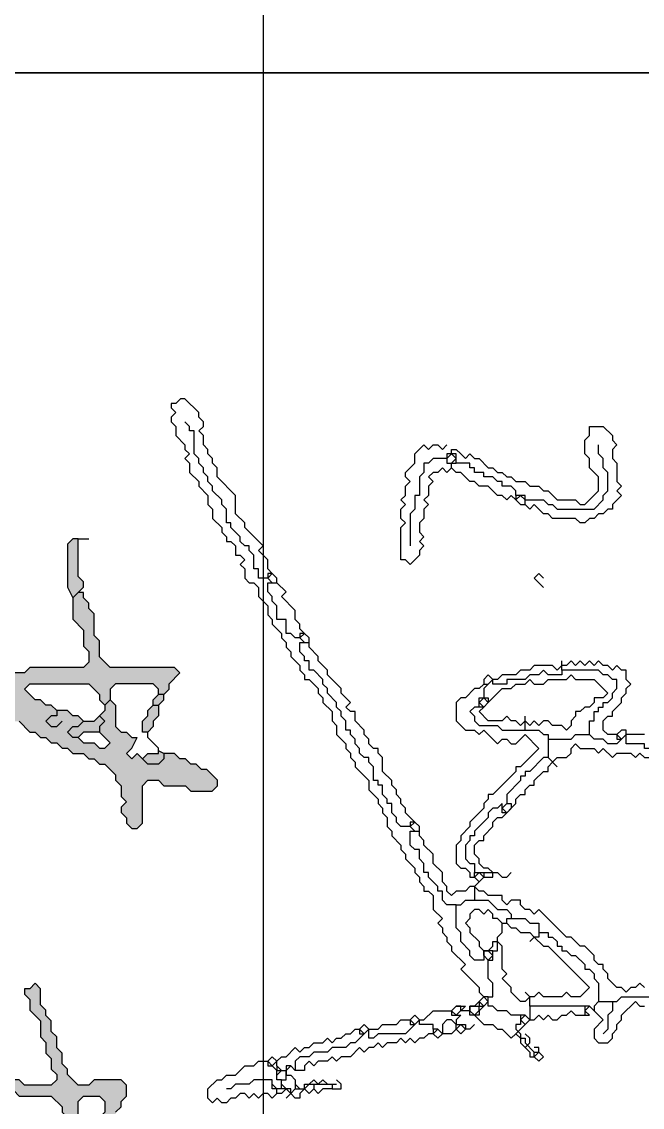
# Model space of a CAD drawing. Header units: millimetres. Extents: x 434053 to 1059003, y -2417481 to 936527.
# Drawn here: x 538970 to 539320, y -1956154 to -1955542 of the extents above; entities that cross this region are included whole.
import ezdxf

# ---------------------------------------------------------------- set-up
doc = ezdxf.new("R2010")
doc.units = ezdxf.units.MM
doc.header["$LTSCALE"] = 1000
doc.header["$MEASUREMENT"] = 0
for name, color, linetype in [('TITLIN', 7, 'Continuous'), ('图框层', 3, 'Continuous'), ('电子签名', 6, 'Continuous')]:
    doc.layers.add(name, color=color, linetype=linetype)

# ---------------------------------------------------------------- blocks, each defined once
blk = doc.blocks.new('zhauau')
for points in [[(-73507.25, -94051.93), (-73499.48, -94044.15), (-73491.7, -94051.93), (-73483.93, -94051.93), (-73480.04, -94048.04), (-73480.04, -94040.26), (-73483.93, -94036.38), (-73487.81, -94036.38), (-73491.7, -94032.49), (-73495.59, -94032.49), (-73499.48, -94028.6), (-73503.37, -94028.6), (-73515.03, -94016.94), (-73511.14, -94013.05), (-73511.14, -94009.16)], [(-73740.53, -94009.16), (-73740.53, -94024.71)], [(-73526.69, -94009.16), (-73530.58, -94013.05), (-73526.69, -94016.94), (-73526.69, -94020.82), (-73522.81, -94024.71), (-73526.69, -94028.6), (-73526.69, -94032.49), (-73534.47, -94040.26), (-73538.36, -94040.26), (-73542.25, -94044.15), (-73546.13, -94044.15), (-73546.13, -94048.04), (-73550.02, -94051.93), (-73553.91, -94051.93), (-73561.69, -94059.7), (-73561.69, -94063.59), (-73569.46, -94071.37), (-73569.46, -94075.26), (-73592.79, -94098.58), (-73588.9, -94102.47), (-73592.79, -94106.36), (-73592.79, -94110.25), (-73596.68, -94114.14), (-73600.57, -94114.14), (-73600.57, -94121.91), (-73596.68, -94125.8), (-73600.57, -94129.69), (-73604.45, -94129.69), (-73604.45, -94141.35), (-73608.34, -94145.24), (-73608.34, -94149.13), (-73612.23, -94153.02)], [(-73515.03, -94036.38), (-73515.03, -94032.49), (-73518.92, -94028.6), (-73518.92, -93954.73), (-73522.81, -93950.84)], [(-73732.76, -93981.94), (-73732.76, -93997.5), (-73728.87, -94001.38), (-73728.87, -94009.16), (-73732.76, -94009.16), (-73732.76, -94024.71), (-73736.65, -94024.71)], [(-73717.21, -94086.92), (-73721.09, -94083.03), (-73721.09, -94075.26), (-73724.98, -94071.37), (-73728.87, -94071.37), (-73732.76, -94067.48), (-73728.87, -94063.59), (-73728.87, -94051.93), (-73724.98, -94048.04), (-73728.87, -94044.15), (-73721.09, -94036.38), (-73724.98, -94032.49), (-73724.98, -94020.82), (-73721.09, -94016.94), (-73724.98, -94013.05), (-73721.09, -94009.16), (-73721.09, -93993.61), (-73724.98, -93989.72), (-73724.98, -93985.83), (-73721.09, -93981.94)], [(-73740.53, -94032.49), (-73740.53, -94040.26), (-73744.42, -94044.15), (-73752.2, -94044.15), (-73756.09, -94040.26), (-73756.09, -94036.38), (-73759.97, -94036.38), (-73767.75, -94028.6), (-73771.64, -94028.6), (-73775.53, -94024.71), (-73779.41, -94024.71), (-73783.3, -94020.82), (-73787.19, -94024.71), (-73794.97, -94024.71), (-73794.97, -94028.6), (-73798.85, -94032.49), (-73794.97, -94036.38), (-73798.85, -94040.26), (-73798.85, -94044.15), (-73802.74, -94048.04), (-73798.85, -94051.93), (-73802.74, -94055.82), (-73798.85, -94059.7), (-73802.74, -94063.59), (-73798.85, -94067.48), (-73802.74, -94071.37), (-73798.85, -94075.26), (-73798.85, -94079.14), (-73794.97, -94083.03), (-73798.85, -94086.92), (-73798.85, -94102.47), (-73794.97, -94106.36), (-73794.97, -94114.14), (-73791.08, -94118.02), (-73791.08, -94129.69), (-73787.19, -94133.58), (-73787.19, -94137.46)], [(-73977.7, -94164.68), (-73973.81, -94160.79), (-73977.7, -94156.9), (-73973.81, -94153.02), (-73973.81, -94149.13), (-73966.04, -94141.35), (-73966.04, -94137.46), (-73962.15, -94133.58), (-73962.15, -94129.69), (-73958.26, -94125.8), (-73958.26, -94121.91), (-73954.37, -94118.02), (-73954.37, -94110.25), (-73950.49, -94106.36), (-73950.49, -94098.58), (-73946.6, -94094.7), (-73946.6, -94090.81), (-73938.82, -94083.03), (-73938.82, -94067.48), (-73934.93, -94063.59), (-73934.93, -94059.7), (-73946.6, -94048.04), (-73958.26, -94048.04), (-73966.04, -94055.82), (-73973.81, -94055.82), (-73977.7, -94059.7), (-73989.37, -94059.7), (-73993.25, -94055.82), (-74001.03, -94055.82), (-74001.03, -94044.15), (-73993.25, -94036.38), (-73989.37, -94036.38), (-73985.48, -94032.49), (-73981.59, -94036.38), (-73973.81, -94036.38), (-73969.93, -94032.49), (-73954.37, -94032.49), (-73950.49, -94028.6), (-73946.6, -94032.49), (-73942.71, -94028.6), (-73934.93, -94036.38), (-73931.05, -94036.38), (-73931.05, -94040.26), (-73927.16, -94044.15), (-73927.16, -94048.04), (-73923.27, -94051.93), (-73923.27, -94055.82), (-73919.38, -94059.7), (-73919.38, -94063.59), (-73923.27, -94067.48), (-73923.27, -94086.92), (-73927.16, -94090.81), (-73927.16, -94094.7), (-73934.93, -94102.47), (-73931.05, -94106.36), (-73934.93, -94110.25)], [(-73736.65, -94024.71), (-73744.42, -94024.71), (-73744.42, -94028.6), (-73740.53, -94032.49), (-73736.65, -94032.49)], [(-73740.53, -94024.71), (-73744.42, -94024.71), (-73744.42, -94028.6), (-73740.53, -94032.49)], [(-73740.53, -94032.49), (-73736.65, -94028.6), (-73740.53, -94024.71)], [(-73736.65, -94032.49), (-73736.65, -94028.6), (-73732.76, -94032.49), (-73732.76, -94040.26), (-73736.65, -94044.15), (-73736.65, -94051.93), (-73740.53, -94055.82)], [(-73740.53, -94055.82), (-73752.2, -94055.82), (-73752.2, -94051.93), (-73759.97, -94051.93), (-73759.97, -94048.04), (-73763.86, -94048.04), (-73763.86, -94044.15), (-73767.75, -94044.15), (-73767.75, -94040.26), (-73771.64, -94036.38), (-73775.53, -94036.38), (-73779.41, -94032.49), (-73787.19, -94032.49), (-73787.19, -94036.38), (-73791.08, -94040.26), (-73791.08, -94044.15), (-73794.97, -94048.04), (-73794.97, -94079.14)], [(-73515.03, -94048.04), (-73515.03, -94036.38)], [(-73515.03, -94036.38), (-73507.25, -94036.38), (-73503.37, -94040.26), (-73491.7, -94040.26), (-73487.81, -94044.15)], [(-73938.82, -94110.25), (-73938.82, -94094.7), (-73934.93, -94090.81), (-73934.93, -94086.92), (-73931.05, -94083.03), (-73931.05, -94051.93), (-73938.82, -94044.15), (-73942.71, -94044.15), (-73946.6, -94040.26), (-73962.15, -94040.26), (-73966.04, -94044.15), (-73973.81, -94044.15), (-73977.7, -94048.04), (-73985.48, -94048.04)], [(-73767.75, -94141.35), (-73779.41, -94129.69), (-73779.41, -94121.91), (-73783.3, -94118.02), (-73783.3, -94110.25), (-73787.19, -94106.36), (-73783.3, -94102.47), (-73783.3, -94094.7), (-73787.19, -94090.81), (-73787.19, -94075.26), (-73791.08, -94071.37), (-73787.19, -94067.48), (-73787.19, -94051.93), (-73775.53, -94040.26), (-73771.64, -94044.15), (-73771.64, -94051.93), (-73767.75, -94051.93), (-73763.86, -94055.82), (-73763.86, -94059.7), (-73759.97, -94063.59), (-73759.97, -94067.48), (-73756.09, -94067.48), (-73752.2, -94071.37), (-73748.31, -94071.37), (-73744.42, -94075.26), (-73748.31, -94079.14), (-73748.31, -94086.92), (-73752.2, -94090.81), (-73752.2, -94094.7), (-73748.31, -94098.58), (-73752.2, -94102.47), (-73748.31, -94106.36), (-73752.2, -94110.25)], [(-73573.35, -94098.58), (-73573.35, -94090.81), (-73569.46, -94090.81), (-73569.46, -94086.92), (-73565.57, -94083.03), (-73561.69, -94083.03), (-73561.69, -94079.14), (-73557.8, -94079.14), (-73557.8, -94075.26), (-73553.91, -94071.37), (-73553.91, -94067.48), (-73546.13, -94059.7), (-73542.25, -94059.7), (-73542.25, -94055.82), (-73538.36, -94051.93), (-73534.47, -94051.93), (-73530.58, -94048.04), (-73515.03, -94048.04)], [(-73515.03, -94048.04), (-73511.14, -94051.93), (-73507.25, -94051.93), (-73511.14, -94055.82), (-73511.14, -94059.7)], [(-73736.65, -94090.81), (-73736.65, -94071.37), (-73740.53, -94067.48), (-73740.53, -94055.82)], [(-73569.46, -94102.47), (-73561.69, -94094.7), (-73561.69, -94090.81), (-73526.69, -94055.82), (-73518.92, -94063.59), (-73518.92, -94071.37), (-73522.81, -94075.26), (-73518.92, -94079.14), (-73518.92, -94094.7), (-73522.81, -94098.58), (-73518.92, -94102.47), (-73518.92, -94106.36)], [(-73503.37, -94059.7), (-73503.37, -94055.82), (-73507.25, -94059.7), (-73511.14, -94055.82), (-73507.25, -94051.93)], [(-73511.14, -94059.7), (-73503.37, -94059.7), (-73503.37, -94055.82)], [(-73511.14, -94059.7), (-73511.14, -94106.36)], [(-73495.59, -94110.25), (-73499.48, -94106.36), (-73499.48, -94102.47), (-73503.37, -94098.58), (-73499.48, -94094.7), (-73503.37, -94090.81), (-73499.48, -94086.92), (-73499.48, -94083.03), (-73503.37, -94079.14), (-73503.37, -94075.26), (-73507.25, -94071.37), (-73503.37, -94067.48), (-73503.37, -94059.7)], [(-73794.97, -94079.14), (-73802.74, -94079.14)], [(-73794.97, -94079.14), (-73791.08, -94079.14), (-73791.08, -94090.81), (-73794.97, -94094.7), (-73791.08, -94098.58), (-73791.08, -94106.36), (-73787.19, -94110.25), (-73787.19, -94125.8), (-73783.3, -94125.8), (-73783.3, -94137.46)], [(-73721.09, -94090.81), (-73713.32, -94083.03)], [(-73717.21, -94086.92), (-73713.32, -94083.03)], [(-73864.95, -94094.7), (-73872.73, -94102.47), (-73876.61, -94098.58), (-73872.73, -94094.7)], [(-73864.95, -94094.7), (-73872.73, -94102.47), (-73876.61, -94098.58), (-73872.73, -94094.7)], [(-73744.42, -94110.25), (-73744.42, -94098.58), (-73740.53, -94094.7), (-73740.53, -94090.81), (-73736.65, -94090.81)], [(-73736.65, -94090.81), (-73721.09, -94090.81)], [(-73721.09, -94090.81), (-73721.09, -94094.7), (-73709.43, -94106.36), (-73709.43, -94110.25), (-73705.54, -94110.25), (-73705.54, -94114.14), (-73701.65, -94114.14), (-73689.99, -94125.8), (-73682.21, -94125.8)], [(-73674.44, -94125.8), (-73682.21, -94118.02), (-73686.1, -94118.02), (-73689.99, -94114.14), (-73689.99, -94110.25), (-73693.88, -94110.25), (-73697.77, -94106.36), (-73697.77, -94102.47), (-73701.65, -94102.47), (-73709.43, -94094.7), (-73709.43, -94090.81), (-73713.32, -94090.81), (-73717.21, -94086.92)], [(-73472.26, -94102.47), (-73472.26, -94098.58), (-73468.37, -94094.7), (-73464.49, -94098.58), (-73468.37, -94102.47), (-73472.26, -94102.47)], [(-73468.37, -94102.47), (-73464.49, -94098.58), (-73468.37, -94094.7)], [(-73783.3, -94145.24), (-73779.41, -94149.13), (-73779.41, -94153.02), (-73771.64, -94160.79), (-73771.64, -94164.68), (-73767.75, -94168.57), (-73752.2, -94168.57), (-73744.42, -94160.79), (-73744.42, -94153.02), (-73740.53, -94149.13), (-73744.42, -94145.24), (-73732.76, -94133.58), (-73736.65, -94129.69), (-73736.65, -94125.8), (-73732.76, -94121.91), (-73732.76, -94118.02), (-73740.53, -94110.25), (-73728.87, -94098.58), (-73713.32, -94114.14), (-73713.32, -94118.02), (-73709.43, -94118.02), (-73689.99, -94137.46), (-73689.99, -94141.35), (-73686.1, -94141.35), (-73682.21, -94145.24), (-73678.33, -94145.24), (-73666.66, -94156.9), (-73662.77, -94156.9), (-73655, -94164.68), (-73651.11, -94164.68), (-73647.22, -94168.57), (-73631.67, -94168.57), (-73627.78, -94164.68), (-73627.78, -94160.79), (-73623.89, -94156.9), (-73620.01, -94156.9), (-73620.01, -94153.02), (-73623.89, -94149.13), (-73620.01, -94145.24)], [(-73585.01, -94121.91), (-73585.01, -94110.25), (-73581.13, -94106.36), (-73581.13, -94098.58), (-73573.35, -94098.58)], [(-73581.13, -94129.69), (-73581.13, -94125.8), (-73577.24, -94121.91), (-73577.24, -94118.02), (-73573.35, -94114.14), (-73573.35, -94106.36), (-73569.46, -94102.47)], [(-73573.35, -94098.58), (-73569.46, -94098.58), (-73569.46, -94102.47), (-73565.57, -94106.36)], [(-73569.46, -94102.47), (-73569.46, -94102.47)], [(-73495.59, -94114.14), (-73495.59, -94118.02), (-73491.7, -94118.02), (-73487.81, -94114.14), (-73483.93, -94114.14), (-73483.93, -94110.25), (-73480.04, -94110.25), (-73472.26, -94102.47)], [(-73468.37, -94102.47), (-73472.26, -94098.58), (-73476.15, -94098.58), (-73476.15, -94102.47)], [(-73476.15, -94110.25), (-73472.26, -94106.36), (-73468.37, -94106.36), (-73468.37, -94102.47)], [(-73938.82, -94110.25), (-73942.71, -94110.25), (-73942.71, -94118.02)], [(-73942.71, -94118.02), (-73938.82, -94118.02), (-73934.93, -94114.14), (-73934.93, -94110.25), (-73938.82, -94110.25)], [(-73934.93, -94110.25), (-73938.82, -94110.25), (-73942.71, -94114.14), (-73938.82, -94118.02)], [(-73938.82, -94118.02), (-73934.93, -94114.14), (-73934.93, -94110.25)], [(-73752.2, -94110.25), (-73748.31, -94114.14), (-73752.2, -94118.02), (-73752.2, -94121.91), (-73756.09, -94125.8), (-73752.2, -94129.69), (-73752.2, -94141.35), (-73759.97, -94149.13), (-73763.86, -94145.24), (-73767.75, -94149.13), (-73771.64, -94145.24), (-73767.75, -94141.35)], [(-73763.86, -94149.13), (-73763.86, -94153.02), (-73759.97, -94156.9), (-73756.09, -94153.02), (-73752.2, -94153.02), (-73748.31, -94149.13), (-73748.31, -94133.58), (-73744.42, -94129.69), (-73744.42, -94110.25)], [(-73744.42, -94110.25), (-73756.09, -94110.25)], [(-73752.2, -94110.25), (-73752.2, -94110.25)], [(-73518.92, -94106.36), (-73515.03, -94110.25), (-73515.03, -94114.14), (-73522.81, -94121.91), (-73526.69, -94121.91), (-73534.47, -94129.69), (-73538.36, -94125.8), (-73542.25, -94129.69), (-73561.69, -94129.69), (-73565.57, -94133.58)], [(-73511.14, -94106.36), (-73518.92, -94106.36), (-73522.81, -94110.25)], [(-73518.92, -94106.36), (-73518.92, -94106.36)], [(-73511.14, -94106.36), (-73503.37, -94106.36)], [(-73503.37, -94106.36), (-73499.48, -94106.36), (-73503.37, -94110.25), (-73503.37, -94114.14)], [(-73495.59, -94110.25), (-73499.48, -94114.14), (-73503.37, -94110.25)], [(-73487.81, -94118.02), (-73495.59, -94110.25)], [(-73476.15, -94110.25), (-73480.04, -94106.36), (-73483.93, -94106.36), (-73487.81, -94110.25)], [(-73487.81, -94118.02), (-73483.93, -94114.14), (-73480.04, -94114.14), (-73476.15, -94110.25)], [(-73942.71, -94118.02), (-73946.6, -94118.02), (-73950.49, -94121.91), (-73950.49, -94129.69), (-73954.37, -94129.69), (-73954.37, -94133.58), (-73958.26, -94137.46), (-73958.26, -94145.24), (-73962.15, -94145.24), (-73962.15, -94153.02), (-73966.04, -94153.02), (-73966.04, -94156.9), (-73969.93, -94156.9), (-73969.93, -94168.57)], [(-73938.82, -94118.02), (-73942.71, -94121.91), (-73938.82, -94125.8), (-73942.71, -94129.69), (-73942.71, -94133.58), (-73950.49, -94141.35), (-73950.49, -94149.13), (-73954.37, -94153.02), (-73954.37, -94156.9), (-73962.15, -94164.68), (-73962.15, -94168.57), (-73966.04, -94172.46)], [(-73682.21, -94125.8), (-73682.21, -94121.91), (-73678.33, -94121.91), (-73674.44, -94125.8), (-73674.44, -94129.69), (-73678.33, -94129.69)], [(-73623.89, -94145.24), (-73623.89, -94133.58), (-73620.01, -94129.69), (-73620.01, -94125.8), (-73623.89, -94121.91)], [(-73623.89, -94137.46), (-73623.89, -94133.58), (-73620.01, -94129.69), (-73620.01, -94125.8), (-73623.89, -94121.91)], [(-73600.57, -94153.02), (-73600.57, -94141.35), (-73592.79, -94133.58), (-73592.79, -94125.8), (-73588.9, -94121.91), (-73585.01, -94121.91)], [(-73557.8, -94137.46), (-73557.8, -94133.58), (-73569.46, -94133.58), (-73573.35, -94129.69), (-73581.13, -94129.69), (-73581.13, -94125.8), (-73585.01, -94125.8), (-73585.01, -94121.91)], [(-73503.37, -94114.14), (-73503.37, -94121.91), (-73507.25, -94125.8), (-73507.25, -94133.58), (-73511.14, -94137.46), (-73511.14, -94141.35)], [(-73503.37, -94114.14), (-73495.59, -94114.14)], [(-73503.37, -94153.02), (-73495.59, -94145.24), (-73495.59, -94137.46), (-73491.7, -94133.58), (-73491.7, -94129.69), (-73483.93, -94121.91), (-73487.81, -94118.02)], [(-73495.59, -94114.14), (-73495.59, -94114.14)], [(-73678.33, -94129.69), (-73682.21, -94125.8)], [(-73674.44, -94125.8), (-73678.33, -94129.69), (-73682.21, -94125.8)], [(-73678.33, -94129.69), (-73682.21, -94129.69), (-73678.33, -94133.58), (-73678.33, -94137.46), (-73674.44, -94141.35), (-73670.55, -94141.35), (-73658.89, -94153.02), (-73655, -94153.02), (-73655, -94156.9), (-73651.11, -94156.9), (-73647.22, -94160.79), (-73635.56, -94160.79), (-73631.67, -94156.9), (-73631.67, -94153.02), (-73623.89, -94153.02)], [(-73627.78, -94145.24), (-73631.67, -94149.13), (-73635.56, -94149.13), (-73639.45, -94153.02), (-73647.22, -94153.02), (-73651.11, -94149.13), (-73651.11, -94145.24), (-73655, -94145.24), (-73662.77, -94137.46), (-73666.66, -94137.46), (-73670.55, -94133.58), (-73670.55, -94129.69), (-73674.44, -94125.8)], [(-73581.13, -94129.69), (-73585.01, -94133.58), (-73585.01, -94137.46), (-73588.9, -94137.46), (-73592.79, -94141.35), (-73588.9, -94145.24), (-73592.79, -94149.13), (-73592.79, -94153.02), (-73588.9, -94156.9), (-73585.01, -94156.9), (-73581.13, -94160.79), (-73577.24, -94156.9), (-73573.35, -94156.9), (-73565.57, -94149.13), (-73561.69, -94149.13), (-73557.8, -94145.24)], [(-73565.57, -94133.58), (-73569.46, -94133.58), (-73573.35, -94129.69), (-73581.13, -94129.69)], [(-73783.3, -94137.46), (-73787.19, -94137.46), (-73791.08, -94141.35), (-73787.19, -94145.24), (-73783.3, -94145.24)], [(-73787.19, -94137.46), (-73791.08, -94141.35), (-73787.19, -94145.24), (-73783.3, -94145.24)], [(-73783.3, -94145.24), (-73783.3, -94141.35), (-73787.19, -94137.46)], [(-73623.89, -94137.46), (-73627.78, -94141.35), (-73627.78, -94145.24)], [(-73620.01, -94145.24), (-73620.01, -94137.46), (-73623.89, -94137.46)], [(-73557.8, -94137.46), (-73557.8, -94145.24), (-73550.02, -94145.24), (-73550.02, -94153.02), (-73553.91, -94156.9), (-73557.8, -94156.9), (-73565.57, -94164.68), (-73573.35, -94164.68), (-73577.24, -94168.57), (-73596.68, -94168.57)], [(-73557.8, -94141.35), (-73561.69, -94137.46), (-73565.57, -94137.46), (-73565.57, -94133.58)], [(-73550.02, -94141.35), (-73550.02, -94137.46), (-73557.8, -94137.46)], [(-73557.8, -94141.35), (-73553.91, -94137.46), (-73550.02, -94141.35), (-73553.91, -94145.24), (-73557.8, -94145.24)], [(-73518.92, -94141.35), (-73518.92, -94137.46), (-73530.58, -94137.46), (-73534.47, -94141.35), (-73550.02, -94141.35)], [(-73876.61, -94324.09), (-73880.5, -94327.98), (-73888.28, -94327.98), (-73896.05, -94335.75), (-73899.94, -94331.86), (-73915.49, -94347.42), (-73919.38, -94347.42), (-73927.16, -94355.19), (-73942.71, -94355.19), (-73958.26, -94370.74), (-73966.04, -94370.74), (-73969.93, -94374.63), (-73973.81, -94374.63), (-73977.7, -94378.52), (-73981.59, -94378.52), (-73985.48, -94382.41), (-73993.25, -94382.41), (-73997.14, -94386.3), (-74001.03, -94382.41), (-74004.92, -94382.41), (-74008.81, -94386.3), (-74012.69, -94386.3), (-74024.36, -94397.96), (-74024.36, -94401.85), (-74020.47, -94405.74), (-74020.47, -94409.62), (-74016.58, -94409.62), (-74012.69, -94405.74), (-74008.81, -94409.62), (-74004.92, -94409.62), (-74001.03, -94405.74), (-73993.25, -94405.74), (-73985.48, -94397.96), (-73981.59, -94397.96), (-73977.7, -94394.07), (-73973.81, -94397.96), (-73969.93, -94394.07), (-73962.15, -94394.07), (-73954.37, -94386.3), (-73950.49, -94386.3), (-73942.71, -94378.52), (-73934.93, -94378.52), (-73931.05, -94374.63), (-73923.27, -94374.63), (-73915.49, -94366.86), (-73911.61, -94366.86), (-73907.72, -94362.97), (-73903.83, -94362.97), (-73903.83, -94359.08), (-73899.94, -94355.19), (-73892.17, -94355.19), (-73892.17, -94351.3), (-73888.28, -94347.42), (-73884.39, -94351.3), (-73880.5, -94347.42), (-73872.73, -94347.42), (-73868.84, -94343.53), (-73868.84, -94339.64), (-73864.95, -94335.75), (-73857.17, -94335.75), (-73849.4, -94327.98), (-73841.62, -94327.98), (-73837.73, -94324.09), (-73833.85, -94324.09), (-73826.07, -94316.31), (-73822.18, -94316.31), (-73818.29, -94312.42), (-73814.41, -94312.42), (-73810.52, -94308.54), (-73806.63, -94308.54), (-73798.85, -94300.76), (-73794.97, -94300.76), (-73791.08, -94296.87), (-73787.19, -94296.87), (-73787.19, -94292.98), (-73779.41, -94285.21), (-73775.53, -94285.21), (-73771.64, -94281.32), (-73767.75, -94281.32), (-73759.97, -94273.54), (-73752.2, -94273.54), (-73748.31, -94269.66), (-73740.53, -94269.66), (-73732.76, -94261.88), (-73728.87, -94261.88), (-73724.98, -94257.99), (-73721.09, -94257.99), (-73717.21, -94254.1), (-73713.32, -94254.1), (-73701.65, -94242.44), (-73693.88, -94242.44), (-73686.1, -94234.66), (-73682.21, -94234.66), (-73678.33, -94230.78), (-73674.44, -94230.78), (-73670.55, -94226.89), (-73662.77, -94226.89), (-73658.89, -94223), (-73655, -94223), (-73647.22, -94215.22), (-73643.33, -94215.22), (-73639.45, -94211.34), (-73635.56, -94211.34), (-73627.78, -94203.56), (-73623.89, -94203.56), (-73620.01, -94199.67), (-73616.12, -94199.67), (-73612.23, -94195.78), (-73608.34, -94195.78), (-73608.34, -94191.9), (-73604.45, -94188.01), (-73592.79, -94188.01), (-73585.01, -94180.23), (-73581.13, -94184.12), (-73577.24, -94180.23), (-73573.35, -94180.23), (-73569.46, -94176.34), (-73565.57, -94176.34), (-73561.69, -94172.46), (-73557.8, -94172.46), (-73546.13, -94160.79), (-73542.25, -94164.68), (-73526.69, -94149.13), (-73522.81, -94149.13), (-73518.92, -94145.24)], [(-73783.3, -94145.24), (-73783.3, -94141.35), (-73779.41, -94145.24), (-73771.64, -94145.24)], [(-73771.64, -94145.24), (-73771.64, -94141.35), (-73767.75, -94141.35), (-73763.86, -94145.24), (-73763.86, -94149.13)], [(-73763.86, -94149.13), (-73771.64, -94149.13), (-73771.64, -94145.24)], [(-73623.89, -94153.02), (-73623.89, -94145.24)], [(-73623.89, -94145.24), (-73620.01, -94145.24), (-73616.12, -94149.13)], [(-73616.12, -94149.13), (-73620.01, -94153.02), (-73623.89, -94153.02)], [(-73612.23, -94153.02), (-73620.01, -94145.24)], [(-73616.12, -94149.13), (-73612.23, -94153.02), (-73600.57, -94153.02)], [(-73557.8, -94145.24), (-73557.8, -94141.35)], [(-73511.14, -94141.35), (-73518.92, -94141.35)], [(-73518.92, -94141.35), (-73518.92, -94145.24), (-73515.03, -94149.13), (-73511.14, -94149.13)], [(-73518.92, -94145.24), (-73515.03, -94141.35), (-73511.14, -94145.24)], [(-73511.14, -94145.24), (-73515.03, -94149.13), (-73511.14, -94153.02)], [(-73511.14, -94149.13), (-73511.14, -94145.24), (-73507.25, -94149.13)], [(-73503.37, -94153.02), (-73511.14, -94145.24)], [(-73507.25, -94156.9), (-73511.14, -94156.9), (-73511.14, -94149.13)], [(-73507.25, -94149.13), (-73511.14, -94149.13)], [(-73507.25, -94149.13), (-73503.37, -94149.13), (-73503.37, -94156.9), (-73507.25, -94156.9)], [(-73612.23, -94153.02), (-73612.23, -94156.9), (-73608.34, -94160.79), (-73608.34, -94168.57), (-73604.45, -94172.46), (-73608.34, -94176.34), (-73612.23, -94176.34), (-73616.12, -94180.23), (-73623.89, -94180.23), (-73631.67, -94188.01), (-73639.45, -94188.01), (-73647.22, -94195.78), (-73651.11, -94195.78), (-73655, -94199.67), (-73658.89, -94199.67)], [(-73596.68, -94168.57), (-73596.68, -94164.68), (-73600.57, -94160.79), (-73600.57, -94153.02)], [(-73511.14, -94153.02), (-73511.14, -94156.9), (-73507.25, -94156.9), (-73503.37, -94153.02)], [(-73507.25, -94156.9), (-73507.25, -94164.68)], [(-73495.59, -94153.02), (-73491.7, -94156.9), (-73491.7, -94160.79)], [(-73977.7, -94172.46), (-73981.59, -94172.46), (-73981.59, -94168.57), (-73977.7, -94164.68)], [(-73511.14, -94164.68), (-73511.14, -94160.79), (-73503.37, -94168.57), (-73507.25, -94172.46)], [(-73507.25, -94164.68), (-73511.14, -94164.68), (-73511.14, -94168.57), (-73507.25, -94172.46), (-73503.37, -94172.46), (-73503.37, -94164.68), (-73499.48, -94168.57)], [(-73507.25, -94172.46), (-73511.14, -94168.57), (-73511.14, -94164.68)], [(-73495.59, -94168.57), (-73495.59, -94160.79), (-73491.7, -94160.79), (-73487.81, -94164.68), (-73491.7, -94168.57), (-73495.59, -94168.57)], [(-73491.7, -94160.79), (-73495.59, -94164.68), (-73491.7, -94168.57)], [(-73491.7, -94168.57), (-73487.81, -94164.68), (-73491.7, -94160.79)], [(-73966.04, -94172.46), (-73962.15, -94176.34), (-73966.04, -94180.23), (-73962.15, -94184.12), (-73962.15, -94188.01), (-73958.26, -94191.9), (-73954.37, -94188.01), (-73950.49, -94191.9), (-73942.71, -94191.9), (-73938.82, -94195.78), (-73934.93, -94191.9), (-73931.05, -94195.78), (-73923.27, -94195.78), (-73919.38, -94199.67), (-73911.61, -94199.67), (-73907.72, -94195.78), (-73903.83, -94199.67), (-73899.94, -94195.78), (-73896.05, -94199.67), (-73892.17, -94199.67), (-73884.39, -94207.45), (-73888.28, -94211.34), (-73888.28, -94215.22), (-73915.49, -94215.22), (-73919.38, -94211.34), (-73923.27, -94215.22), (-73931.05, -94215.22), (-73934.93, -94211.34), (-73938.82, -94215.22), (-73942.71, -94211.34), (-73950.49, -94211.34), (-73954.37, -94207.45), (-73958.26, -94211.34), (-73962.15, -94211.34), (-73969.93, -94203.56), (-73977.7, -94203.56), (-73985.48, -94195.78), (-73981.59, -94191.9), (-73985.48, -94188.01), (-73985.48, -94184.12), (-73981.59, -94180.23), (-73985.48, -94176.34)], [(-73969.93, -94168.57), (-73977.7, -94168.57), (-73977.7, -94176.34), (-73973.81, -94176.34)], [(-73966.04, -94172.46), (-73969.93, -94172.46), (-73973.81, -94168.57), (-73977.7, -94172.46)], [(-73977.7, -94172.46), (-73973.81, -94176.34)], [(-73973.81, -94176.34), (-73969.93, -94176.34), (-73969.93, -94168.57)], [(-73973.81, -94176.34), (-73973.81, -94188.01), (-73969.93, -94191.9), (-73969.93, -94195.78), (-73962.15, -94195.78), (-73958.26, -94199.67), (-73942.71, -94199.67), (-73942.71, -94203.56), (-73931.05, -94203.56), (-73927.16, -94207.45), (-73899.94, -94207.45)], [(-73596.68, -94168.57), (-73596.68, -94176.34), (-73600.57, -94180.23), (-73608.34, -94180.23), (-73608.34, -94184.12), (-73612.23, -94184.12), (-73620.01, -94191.9), (-73623.89, -94191.9), (-73623.89, -94195.78), (-73631.67, -94195.78), (-73635.56, -94199.67), (-73643.33, -94199.67), (-73643.33, -94203.56), (-73647.22, -94207.45), (-73658.89, -94207.45)], [(-73499.48, -94199.67), (-73499.48, -94195.78), (-73507.25, -94188.01), (-73507.25, -94172.46)], [(-73499.48, -94168.57), (-73495.59, -94168.57)], [(-73495.59, -94168.57), (-73499.48, -94172.46), (-73499.48, -94176.34), (-73495.59, -94180.23), (-73491.7, -94180.23)], [(-73491.7, -94168.57), (-73487.81, -94172.46), (-73487.81, -94180.23)], [(-73491.7, -94180.23), (-73487.81, -94180.23), (-73491.7, -94184.12), (-73491.7, -94188.01)], [(-73487.81, -94180.23), (-73491.7, -94184.12), (-73487.81, -94188.01)], [(-73491.7, -94188.01), (-73487.81, -94188.01), (-73483.93, -94184.12)], [(-73487.81, -94188.01), (-73483.93, -94184.12), (-73487.81, -94180.23)], [(-73491.7, -94188.01), (-73495.59, -94188.01), (-73495.59, -94199.67)], [(-73487.81, -94188.01), (-73487.81, -94191.9), (-73483.93, -94195.78), (-73483.93, -94199.67), (-73480.04, -94203.56), (-73483.93, -94207.45), (-73480.04, -94211.34), (-73483.93, -94215.22), (-73480.04, -94219.11), (-73480.04, -94226.89), (-73476.15, -94230.78), (-73480.04, -94234.66), (-73476.15, -94238.55), (-73476.15, -94242.44), (-73472.26, -94246.33), (-73476.15, -94250.22), (-73468.37, -94257.99), (-73468.37, -94265.77), (-73464.49, -94269.66), (-73468.37, -94273.54), (-73464.49, -94277.43), (-73464.49, -94285.21), (-73460.6, -94289.1), (-73464.49, -94292.98), (-73460.6, -94296.87), (-73456.71, -94296.87), (-73456.71, -94304.65)], [(-73658.89, -94207.45), (-73658.89, -94199.67), (-73662.77, -94199.67), (-73666.66, -94203.56), (-73666.66, -94207.45), (-73662.77, -94207.45), (-73662.77, -94215.22), (-73666.66, -94219.11), (-73670.55, -94219.11), (-73674.44, -94223), (-73682.21, -94223), (-73682.21, -94226.89), (-73686.1, -94226.89), (-73689.99, -94230.78), (-73697.77, -94230.78), (-73697.77, -94234.66), (-73701.65, -94234.66), (-73701.65, -94238.55), (-73713.32, -94238.55), (-73717.21, -94242.44), (-73721.09, -94242.44), (-73721.09, -94246.33), (-73724.98, -94250.22), (-73728.87, -94250.22), (-73732.76, -94254.1), (-73736.65, -94254.1), (-73740.53, -94257.99), (-73744.42, -94257.99), (-73744.42, -94261.88), (-73752.2, -94261.88), (-73756.09, -94265.77), (-73759.97, -94265.77), (-73763.86, -94269.66), (-73767.75, -94269.66), (-73775.53, -94277.43), (-73779.41, -94277.43), (-73783.3, -94281.32), (-73787.19, -94281.32), (-73794.97, -94289.1), (-73794.97, -94292.98), (-73802.74, -94292.98), (-73802.74, -94296.87), (-73806.63, -94296.87), (-73810.52, -94300.76), (-73818.29, -94300.76)], [(-73666.66, -94203.56), (-73674.44, -94211.34), (-73678.33, -94211.34), (-73682.21, -94215.22), (-73686.1, -94215.22), (-73689.99, -94219.11), (-73693.88, -94219.11), (-73697.77, -94223), (-73701.65, -94223), (-73709.43, -94230.78), (-73721.09, -94230.78), (-73724.98, -94234.66), (-73728.87, -94234.66), (-73728.87, -94238.55), (-73732.76, -94242.44), (-73736.65, -94242.44), (-73740.53, -94246.33), (-73744.42, -94246.33), (-73752.2, -94254.1), (-73759.97, -94254.1), (-73759.97, -94257.99), (-73763.86, -94261.88), (-73767.75, -94257.99), (-73775.53, -94265.77), (-73779.41, -94265.77), (-73791.08, -94277.43), (-73794.97, -94277.43), (-73802.74, -94285.21), (-73806.63, -94285.21), (-73814.41, -94292.98), (-73818.29, -94292.98)], [(-73658.89, -94199.67), (-73662.77, -94199.67), (-73666.66, -94203.56)], [(-73666.66, -94203.56), (-73662.77, -94207.45), (-73658.89, -94203.56), (-73658.89, -94199.67)], [(-73495.59, -94199.67), (-73499.48, -94199.67), (-73503.37, -94203.56), (-73499.48, -94207.45), (-73495.59, -94207.45)], [(-73499.48, -94207.45), (-73503.37, -94203.56), (-73499.48, -94199.67)], [(-73499.48, -94199.67), (-73495.59, -94203.56), (-73499.48, -94207.45)], [(-73495.59, -94207.45), (-73495.59, -94203.56), (-73487.81, -94211.34), (-73487.81, -94234.66), (-73483.93, -94238.55), (-73483.93, -94242.44), (-73487.81, -94242.44)], [(-73491.7, -94242.44), (-73491.7, -94234.66), (-73495.59, -94230.78), (-73495.59, -94219.11), (-73499.48, -94215.22), (-73499.48, -94207.45)], [(-73487.81, -94242.44), (-73491.7, -94242.44), (-73495.59, -94246.33), (-73491.7, -94250.22), (-73487.81, -94250.22)], [(-73491.7, -94250.22), (-73495.59, -94246.33), (-73491.7, -94242.44)], [(-73491.7, -94242.44), (-73487.81, -94246.33), (-73491.7, -94250.22)], [(-73464.49, -94320.2), (-73468.37, -94316.31), (-73468.37, -94312.42), (-73476.15, -94304.65), (-73472.26, -94300.76), (-73476.15, -94296.87), (-73476.15, -94292.98), (-73480.04, -94289.1), (-73480.04, -94281.32), (-73483.93, -94277.43), (-73480.04, -94273.54), (-73483.93, -94269.66), (-73483.93, -94265.77), (-73487.81, -94261.88), (-73487.81, -94257.99), (-73491.7, -94254.1), (-73491.7, -94250.22)], [(-73487.81, -94250.22), (-73487.81, -94246.33), (-73480.04, -94254.1), (-73480.04, -94257.99), (-73476.15, -94261.88), (-73476.15, -94273.54), (-73472.26, -94277.43), (-73472.26, -94289.1), (-73468.37, -94292.98), (-73468.37, -94300.76), (-73464.49, -94304.65), (-73460.6, -94304.65)], [(-73441.16, -94273.54), (-73441.16, -94265.77), (-73445.05, -94265.77), (-73448.93, -94269.66)], [(-73445.05, -94285.21), (-73448.93, -94281.32), (-73445.05, -94277.43), (-73445.05, -94273.54), (-73441.16, -94273.54)], [(-73445.05, -94289.1), (-73445.05, -94269.66)], [(-73441.16, -94273.54), (-73441.16, -94281.32), (-73437.27, -94285.21), (-73441.16, -94289.1), (-73437.27, -94292.98), (-73441.16, -94296.87)], [(-73445.05, -94292.98), (-73448.93, -94289.1), (-73445.05, -94285.21)], [(-73818.29, -94300.76), (-73818.29, -94292.98), (-73822.18, -94292.98), (-73826.07, -94296.87), (-73826.07, -94300.76), (-73822.18, -94300.76), (-73822.18, -94304.65), (-73826.07, -94308.54), (-73826.07, -94312.42), (-73837.73, -94312.42), (-73837.73, -94320.2), (-73849.4, -94320.2), (-73853.29, -94324.09), (-73857.17, -94324.09), (-73861.06, -94327.98), (-73868.84, -94327.98)], [(-73818.29, -94292.98), (-73822.18, -94292.98), (-73826.07, -94296.87)], [(-73826.07, -94296.87), (-73822.18, -94300.76), (-73818.29, -94296.87), (-73818.29, -94292.98)], [(-73441.16, -94296.87), (-73445.05, -94296.87), (-73445.05, -94289.1)], [(-73445.05, -94289.1), (-73441.16, -94289.1), (-73437.27, -94292.98), (-73441.16, -94296.87)], [(-73441.16, -94296.87), (-73445.05, -94296.87), (-73445.05, -94292.98)], [(-73445.05, -94292.98), (-73441.16, -94296.87)], [(-73826.07, -94296.87), (-73829.96, -94300.76), (-73833.85, -94300.76), (-73837.73, -94304.65), (-73845.51, -94304.65), (-73857.17, -94316.31), (-73861.06, -94312.42), (-73868.84, -94320.2)], [(-73460.6, -94304.65), (-73456.71, -94304.65), (-73460.6, -94308.54), (-73460.6, -94312.42), (-73456.71, -94312.42)], [(-73456.71, -94304.65), (-73460.6, -94308.54), (-73456.71, -94312.42)], [(-73452.82, -94312.42), (-73452.82, -94308.54), (-73448.93, -94304.65), (-73441.16, -94304.65)], [(-73452.82, -94312.42), (-73452.82, -94308.54), (-73448.93, -94304.65), (-73445.05, -94304.65)], [(-73445.05, -94304.65), (-73441.16, -94300.76), (-73441.16, -94296.87)], [(-73441.16, -94304.65), (-73441.16, -94296.87)], [(-73441.16, -94296.87), (-73437.27, -94300.76), (-73433.38, -94300.76), (-73433.38, -94304.65), (-73437.27, -94308.54)], [(-73441.16, -94304.65), (-73437.27, -94308.54), (-73441.16, -94312.42), (-73441.16, -94316.31)], [(-73456.71, -94312.42), (-73452.82, -94312.42)], [(-73452.82, -94312.42), (-73456.71, -94312.42)], [(-73456.71, -94312.42), (-73452.82, -94312.42)], [(-73448.93, -94316.31), (-73448.93, -94320.2), (-73452.82, -94320.2), (-73456.71, -94316.31), (-73456.71, -94312.42)], [(-73452.82, -94312.42), (-73456.71, -94312.42)], [(-73448.93, -94316.31), (-73448.93, -94312.42), (-73452.82, -94312.42)], [(-73448.93, -94316.31), (-73448.93, -94312.42), (-73452.82, -94312.42)], [(-73441.16, -94312.42), (-73445.05, -94316.31), (-73448.93, -94316.31)], [(-73437.27, -94308.54), (-73441.16, -94308.54), (-73441.16, -94312.42)], [(-73441.16, -94312.42), (-73437.27, -94316.31), (-73437.27, -94320.2)], [(-73437.27, -94308.54), (-73433.38, -94312.42)], [(-73868.84, -94327.98), (-73868.84, -94320.2), (-73872.73, -94320.2), (-73876.61, -94324.09), (-73876.61, -94327.98), (-73872.73, -94327.98), (-73872.73, -94335.75), (-73880.5, -94335.75), (-73880.5, -94339.64), (-73892.17, -94339.64), (-73896.05, -94343.53), (-73899.94, -94343.53), (-73899.94, -94347.42), (-73903.83, -94351.3), (-73907.72, -94351.3), (-73915.49, -94359.08), (-73919.38, -94359.08), (-73919.38, -94362.97), (-73931.05, -94362.97), (-73934.93, -94366.86), (-73938.82, -94366.86), (-73946.6, -94374.63), (-73950.49, -94374.63), (-73954.37, -94378.52), (-73958.26, -94378.52), (-73962.15, -94382.41), (-73966.04, -94382.41), (-73969.93, -94386.3), (-73973.81, -94386.3), (-73977.7, -94390.18), (-73997.14, -94390.18), (-73997.14, -94394.07), (-74001.03, -94394.07), (-74004.92, -94397.96)], [(-73868.84, -94320.2), (-73872.73, -94320.2), (-73876.61, -94324.09)], [(-73876.61, -94324.09), (-73872.73, -94327.98), (-73868.84, -94324.09), (-73868.84, -94320.2)], [(-73460.6, -94320.2), (-73464.49, -94320.2), (-73468.37, -94324.09), (-73464.49, -94327.98), (-73460.6, -94327.98), (-73460.6, -94324.09), (-73456.71, -94320.2)], [(-73464.49, -94327.98), (-73468.37, -94324.09), (-73464.49, -94320.2)], [(-73437.27, -94320.2), (-73433.38, -94324.09), (-73437.27, -94327.98), (-73437.27, -94331.86), (-73433.38, -94335.75), (-73437.27, -94339.64), (-73433.38, -94343.53), (-73437.27, -94347.42), (-73437.27, -94351.3), (-73433.38, -94355.19), (-73433.38, -94359.08), (-73429.49, -94362.97), (-73429.49, -94366.86), (-73433.38, -94370.74), (-73429.49, -94374.63), (-73433.38, -94378.52), (-73441.16, -94378.52), (-73448.93, -94370.74), (-73448.93, -94366.86), (-73452.82, -94362.97), (-73452.82, -94355.19), (-73460.6, -94347.42), (-73460.6, -94339.64), (-73464.49, -94335.75), (-73464.49, -94327.98)], [(-73464.49, -94320.2), (-73460.6, -94324.09), (-73464.49, -94327.98)], [(-73456.71, -94320.2), (-73456.71, -94316.31), (-73460.6, -94320.2)], [(-73460.6, -94320.2), (-73456.71, -94320.2)], [(-73448.93, -94316.31), (-73448.93, -94320.2), (-73456.71, -94320.2)], [(-73441.16, -94316.31), (-73448.93, -94316.31)], [(-73441.16, -94316.31), (-73441.16, -94324.09), (-73448.93, -94324.09), (-73448.93, -94339.64), (-73445.05, -94343.53), (-73445.05, -94355.19), (-73441.16, -94359.08), (-73441.16, -94362.97)], [(-73437.27, -94320.2), (-73441.16, -94320.2), (-73445.05, -94324.09)]]:
    blk.add_lwpolyline(points)
blk = doc.blocks.new('fdaf')
at = {"linetype": 'Continuous'}
for points in [[(482.9, 522.9), (489.9, 529.9), (489.9, 536.9), (503.9, 550.9), (503.9, 557.9), (510.9, 564.9), (510.9, 571.9), (517.9, 578.9), (517.9, 585.9), (524.9, 592.9), (524.9, 599.9), (531.9, 606.9), (531.9, 620.9), (538.9, 627.9), (538.9, 634.9), (545.9, 641.9), (545.9, 648.9), (559.9, 662.9), (566.9, 662.9), (573.9, 669.9), (587.9, 669.9), (594.9, 676.9), (601.9, 669.9), (608.9, 669.9), (615.9, 676.9), (622.9, 676.9), (629.9, 683.9), (629.9, 690.9), (622.9, 697.9), (573.9, 697.9), (566.9, 704.9), (566.9, 718.9), (573.9, 725.9), (573.9, 753.9), (580.9, 760.9), (580.9, 788.9), (573.9, 795.9), (566.9, 795.9), (552.9, 781.9), (552.9, 774.9), (545.9, 767.9), (545.9, 760.9), (538.9, 753.9), (538.9, 746.9), (531.9, 739.9), (531.9, 725.9), (538.9, 725.9), (545.9, 718.9), (545.9, 704.9), (538.9, 697.9), (531.9, 690.9), (538.9, 683.9), (531.9, 676.9), (524.9, 683.9), (510.9, 690.9), (510.9, 683.9), (503.9, 676.9), (503.9, 669.9), (496.9, 662.9), (468.9, 662.9), (461.9, 655.9), (468.9, 648.9), (475.9, 648.9), (482.9, 641.9), (489.9, 648.9), (496.9, 641.9), (503.9, 641.9), (510.9, 648.9), (517.9, 655.9), (524.9, 648.9), (524.9, 641.9), (517.9, 634.9), (517.9, 620.9), (510.9, 613.9), (510.9, 606.9), (503.9, 599.9), (496.9, 606.9), (496.9, 613.9), (489.9, 620.9), (482.9, 613.9), (482.9, 606.9), (475.9, 599.9), (475.9, 585.9), (468.9, 578.9), (468.9, 571.9), (461.9, 564.9), (461.9, 557.9), (447.9, 543.9), (440.9, 550.9), (440.9, 627.9), (454.9, 641.9), (461.9, 641.9), (468.9, 648.9), (461.9, 655.9), (447.9, 655.9), (440.9, 662.9), (440.9, 711.9), (447.9, 718.9), (454.9, 718.9), (454.9, 725.9), (447.9, 732.9), (440.9, 732.9), (426.9, 746.9), (419.9, 739.9), (419.9, 655.9), (405.9, 641.9), (384.9, 641.9), (377.9, 634.9), (349.9, 634.9), (342.9, 627.9), (335.9, 627.9), (328.9, 620.9), (321.9, 620.9), (321.9, 613.9), (328.9, 606.9), (356.9, 606.9), (370.9, 620.9), (391.9, 620.9), (398.9, 627.9), (412.9, 627.9), (419.9, 620.9), (419.9, 550.9), (426.9, 543.9), (426.9, 515.9), (440.9, 501.9), (440.9, 494.9), (426.9, 480.9), (426.9, 473.9), (405.9, 452.9), (398.9, 452.9), (384.9, 438.9), (377.9, 438.9), (370.9, 431.9), (363.9, 431.9), (349.9, 417.9), (342.9, 417.9), (335.9, 410.9), (328.9, 410.9), (321.9, 403.9), (307.9, 403.9), (300.9, 396.9), (293.9, 396.9), (279.9, 382.9), (265.9, 382.9), (251.9, 368.9), (244.9, 368.9), (237.9, 361.9), (223.9, 361.9), (223.9, 347.9), (230.9, 340.9), (251.9, 340.9), (258.9, 347.9), (265.9, 347.9), (286.9, 368.9), (300.9, 368.9), (314.9, 382.9), (335.9, 382.9), (349.9, 396.9), (356.9, 396.9), (363.9, 403.9), (370.9, 403.9), (377.9, 410.9), (384.9, 410.9), (391.9, 417.9), (398.9, 417.9), (405.9, 424.9), (412.9, 424.9), (419.9, 431.9), (426.9, 431.9), (433.9, 438.9), (440.9, 438.9), (447.9, 445.9), (468.9, 445.9), (475.9, 452.9), (489.9, 452.9), (496.9, 459.9), (496.9, 466.9), (489.9, 473.9), (482.9, 466.9), (454.9, 466.9), (447.9, 473.9), (468.9, 494.9), (468.9, 501.9), (482.9, 515.9)], [(545.9, 718.9), (538.9, 725.9), (531.9, 725.9), (528.4, 718.9), (531.9, 718.9), (531.9, 704.9), (538.9, 697.9), (545.9, 704.9)], [(992.6, 669.9), (985.6, 669.9), (978.6, 676.9), (964.6, 676.9), (957.6, 669.9), (957.6, 634.9), (964.6, 627.9), (964.6, 613.9), (950.6, 599.9), (943.6, 599.9), (936.6, 592.9), (922.6, 592.9), (915.6, 585.9), (901.6, 585.9), (894.6, 578.9), (880.6, 578.9), (873.6, 571.9), (866.6, 571.9), (859.6, 564.9), (838.6, 564.9), (831.6, 557.9), (838.6, 550.9), (838.6, 543.9), (845.6, 543.9), (852.6, 550.9), (866.6, 550.9), (880.6, 564.9), (901.6, 564.9), (908.6, 571.9), (922.6, 571.9), (929.6, 578.9), (943.6, 578.9), (950.6, 585.9), (957.6, 585.9), (964.6, 578.9), (964.6, 543.9), (957.6, 536.9), (957.6, 522.9), (964.6, 515.9), (957.6, 508.9), (964.6, 501.9), (971.6, 501.9), (978.6, 508.9), (971.6, 515.9), (971.6, 529.9), (978.6, 536.9), (978.6, 578.9), (992.6, 592.9), (999.6, 592.9), (1013.6, 606.9), (1006.6, 613.9), (985.6, 613.9), (978.6, 620.9), (978.6, 641.9), (985.6, 648.9), (999.6, 648.9), (1006.6, 641.9), (1013.6, 641.9), (1027.6, 627.9), (1020.6, 620.9), (1013.6, 620.9), (1006.6, 613.9), (1013.6, 606.9), (1027.6, 606.9), (1034.6, 613.9), (1041.6, 613.9), (1048.6, 620.9), (1048.6, 634.9), (1041.6, 634.9), (1020.6, 655.9), (1013.6, 655.9), (1006.6, 662.9), (999.6, 662.9)], [(503.9, 641.9), (496.9, 641.9), (489.9, 648.9), (482.9, 641.9), (489.9, 634.9), (489.9, 620.9), (496.9, 613.9), (496.9, 606.9), (503.9, 599.9), (510.9, 606.9), (510.9, 613.9), (503.9, 620.9)], [(321.9, 613.9), (314.9, 620.9), (307.9, 620.9), (300.9, 613.9), (251.9, 613.9), (251.9, 606.9), (258.9, 599.9), (314.9, 599.9), (328.9, 606.9)]]:
    blk.add_hatch(color=256, dxfattribs=at).paths.add_polyline_path(points)
h = blk.add_hatch(color=256, dxfattribs=at)
h.paths.add_polyline_path([(468.9, 718.9), (461.9, 725.9), (454.9, 725.9), (454.9, 718.9), (461.9, 711.9), (468.9, 711.9)])
h.paths.add_polyline_path([(496.9, 711.9), (489.9, 711.9), (482.9, 718.9), (468.9, 718.9), (468.9, 711.9), (475.9, 704.9), (482.9, 704.9), (489.9, 697.9), (503.9, 697.9), (503.9, 704.9)])
for p, q in [((531.9, 725.9), (528.4, 718.9)), ((461.9, 711.9), (454.9, 718.9)), ((524.9, 683.9), (510.9, 690.9)), ((468.9, 648.9), (461.9, 641.9)), ((510.9, 648.9), (503.9, 641.9)), ((517.9, 620.9), (510.9, 613.9)), ((314.9, 599.9), (328.9, 606.9))]:
    blk.add_line(p, q, dxfattribs=at)
for points in [[(489.9, 536.9), (503.9, 550.9), (503.9, 557.9), (510.9, 564.9), (510.9, 571.9), (517.9, 578.9), (517.9, 585.9), (524.9, 592.9), (524.9, 599.9), (531.9, 606.9), (531.9, 620.9), (538.9, 627.9), (538.9, 634.9), (545.9, 641.9), (545.9, 648.9), (559.9, 662.9), (566.9, 662.9), (573.9, 669.9), (587.9, 669.9), (594.9, 676.9), (601.9, 669.9), (608.9, 669.9), (615.9, 676.9), (622.9, 676.9), (629.9, 683.9), (629.9, 690.9), (622.9, 697.9), (573.9, 697.9), (566.9, 704.9), (566.9, 718.9), (573.9, 725.9), (573.9, 753.9), (580.9, 760.9), (580.9, 788.9), (573.9, 795.9), (566.9, 795.9), (552.9, 781.9), (552.9, 774.9), (545.9, 767.9), (545.9, 760.9), (538.9, 753.9), (538.9, 746.9), (531.9, 739.9), (531.9, 725.9)], [(454.9, 725.9), (447.9, 732.9), (440.9, 732.9), (426.9, 746.9), (419.9, 739.9), (419.9, 655.9), (405.9, 641.9), (384.9, 641.9), (377.9, 634.9), (349.9, 634.9), (342.9, 627.9), (335.9, 627.9), (328.9, 620.9), (321.9, 620.9)], [(454.9, 725.9), (454.9, 718.9), (447.9, 718.9), (440.9, 711.9), (440.9, 662.9), (447.9, 655.9), (461.9, 655.9)], [(468.9, 718.9), (461.9, 725.9), (454.9, 725.9)], [(531.9, 725.9), (538.9, 725.9), (545.9, 718.9), (545.9, 704.9), (538.9, 697.9)], [(468.9, 711.9), (461.9, 711.9)], [(468.9, 711.9), (468.9, 718.9)], [(468.9, 718.9), (482.9, 718.9), (489.9, 711.9), (496.9, 711.9), (503.9, 704.9)], [(482.9, 704.9), (475.9, 704.9), (468.9, 711.9)], [(538.9, 697.9), (531.9, 704.9), (531.9, 718.9), (524.9, 718.9), (510.9, 704.9), (503.9, 704.9)], [(503.9, 704.9), (503.9, 697.9), (489.9, 697.9), (482.9, 704.9)], [(538.9, 697.9), (531.9, 690.9), (538.9, 683.9), (531.9, 676.9), (524.9, 683.9)], [(461.9, 655.9), (468.9, 662.9), (496.9, 662.9), (503.9, 669.9), (503.9, 676.9), (510.9, 683.9), (510.9, 690.9)], [(999.6, 662.9), (992.6, 669.9), (985.6, 669.9), (978.6, 676.9), (964.6, 676.9), (957.6, 669.9), (957.6, 634.9), (964.6, 627.9), (964.6, 613.9), (950.6, 599.9), (943.6, 599.9), (936.6, 592.9), (922.6, 592.9), (915.6, 585.9), (901.6, 585.9), (894.6, 578.9), (880.6, 578.9), (873.6, 571.9)], [(461.9, 655.9), (468.9, 648.9), (475.9, 648.9), (482.9, 641.9)], [(517.9, 620.9), (517.9, 634.9), (524.9, 641.9), (524.9, 648.9), (517.9, 655.9), (510.9, 648.9)], [(475.9, 585.9), (468.9, 578.9), (468.9, 571.9), (461.9, 564.9), (461.9, 557.9), (447.9, 543.9), (440.9, 550.9), (440.9, 627.9), (454.9, 641.9), (461.9, 641.9)], [(482.9, 641.9), (489.9, 648.9), (496.9, 641.9)], [(489.9, 620.9), (489.9, 634.9), (482.9, 641.9)], [(496.9, 641.9), (503.9, 641.9), (503.9, 620.9)], [(1013.6, 606.9), (1006.6, 613.9), (985.6, 613.9), (978.6, 620.9), (978.6, 641.9), (985.6, 648.9), (999.6, 648.9), (1006.6, 641.9), (1013.6, 641.9), (1027.6, 627.9), (1020.6, 620.9), (1013.6, 620.9)], [(321.9, 613.9), (328.9, 606.9), (356.9, 606.9), (370.9, 620.9), (391.9, 620.9), (398.9, 627.9), (412.9, 627.9), (419.9, 620.9), (419.9, 550.9), (426.9, 543.9), (426.9, 515.9)], [(251.9, 613.9), (251.9, 627.9)], [(321.9, 613.9), (314.9, 620.9), (307.9, 620.9), (300.9, 613.9), (251.9, 613.9)], [(251.9, 613.9), (251.9, 606.9), (258.9, 599.9), (314.9, 599.9)], [(321.9, 620.9), (321.9, 613.9)], [(489.9, 620.9), (482.9, 613.9), (482.9, 606.9), (475.9, 599.9), (475.9, 585.9)], [(503.9, 620.9), (510.9, 613.9), (510.9, 606.9), (503.9, 599.9), (496.9, 606.9), (496.9, 613.9), (489.9, 620.9)], [(978.6, 508.9), (971.6, 515.9), (971.6, 529.9), (978.6, 536.9), (978.6, 578.9), (992.6, 592.9), (999.6, 592.9), (1013.6, 606.9)], [(475.9, 585.9), (482.9, 585.9), (482.9, 578.9), (489.9, 571.9), (496.9, 578.9), (496.9, 585.9), (489.9, 592.9)], [(873.6, 571.9), (866.6, 571.9), (859.6, 564.9), (838.6, 564.9), (831.6, 557.9), (838.6, 550.9), (838.6, 543.9), (845.6, 543.9), (852.6, 550.9), (866.6, 550.9), (880.6, 564.9), (901.6, 564.9), (908.6, 571.9), (922.6, 571.9), (929.6, 578.9), (943.6, 578.9), (950.6, 585.9), (957.6, 585.9), (964.6, 578.9), (964.6, 543.9), (957.6, 536.9), (957.6, 522.9)]]:
    blk.add_lwpolyline(points, dxfattribs=at)
blk = doc.blocks.new('A$C62AF6C70')
at = {"layer": '电子签名'}
blk.add_lwpolyline([(0, 0), (0, 10382.2), (2510.4, 10382.2), (2510.4, 0)], close=True, dxfattribs=at)
for name, p, xscale, yscale, zscale in [('zhauau', (99066.4, 135357.9), 1.333333333223985, 1.333333333223985, 1.333333333223985), ('fdaf', (307.4, 8843), 0.864000000005772, 0.864000000005772, 0.864000000005772)]:
    blk.add_blockref(name, p, dxfattribs=dict(at, xscale=xscale, yscale=yscale, zscale=zscale))
blk = doc.blocks.new('asdgdfgsghfdjfh')
at = {"xscale": 0.01000000000265255, "yscale": 0.01000000000265255, "zscale": 0.01000000000265255}
blk.add_blockref('A$C62AF6C70', (-25.104, 100.293), dxfattribs=at)
blk = doc.blocks.new('asdfgafg21GZ_LABEL2')
at = {"layer": 'TITLIN'}
for p, q in [((-25.104, 204.115), (-25.104, 100.493)), ((-65, 196.115), (0, 196.115))]:
    blk.add_line(p, q, dxfattribs=at)
blk = doc.blocks.new('asdfgafgA$C15443CC7')
at = {"layer": '图框层', "xscale": 150.0000000300889, "yscale": 150.0000000300889, "zscale": 150.0000000300889}
blk.add_blockref('asdfgafg21GZ_LABEL2', (208350, 1500), dxfattribs=at)
blk = doc.blocks.new('asdfadfsdhg')
at = {"xscale": 0.3333333333333333, "yscale": 0.3333333333333333, "zscale": 0.3333333333333333, "rotation": 270}
blk.add_blockref('asdfgafgA$C15443CC7', (0, 69950), dxfattribs=at)
at = {"layer": '图框层', "xscale": 50, "yscale": 50, "zscale": 50, "rotation": 270}
blk.add_blockref('asdgdfgsghfdjfh', (500, 500), dxfattribs=at)

msp = doc.modelspace()

# ---------------------------------------------------------------- block references
msp.add_blockref('asdfadfsdhg', (528800.94, -1957326.27))

doc.saveas('drawing.dxf')
